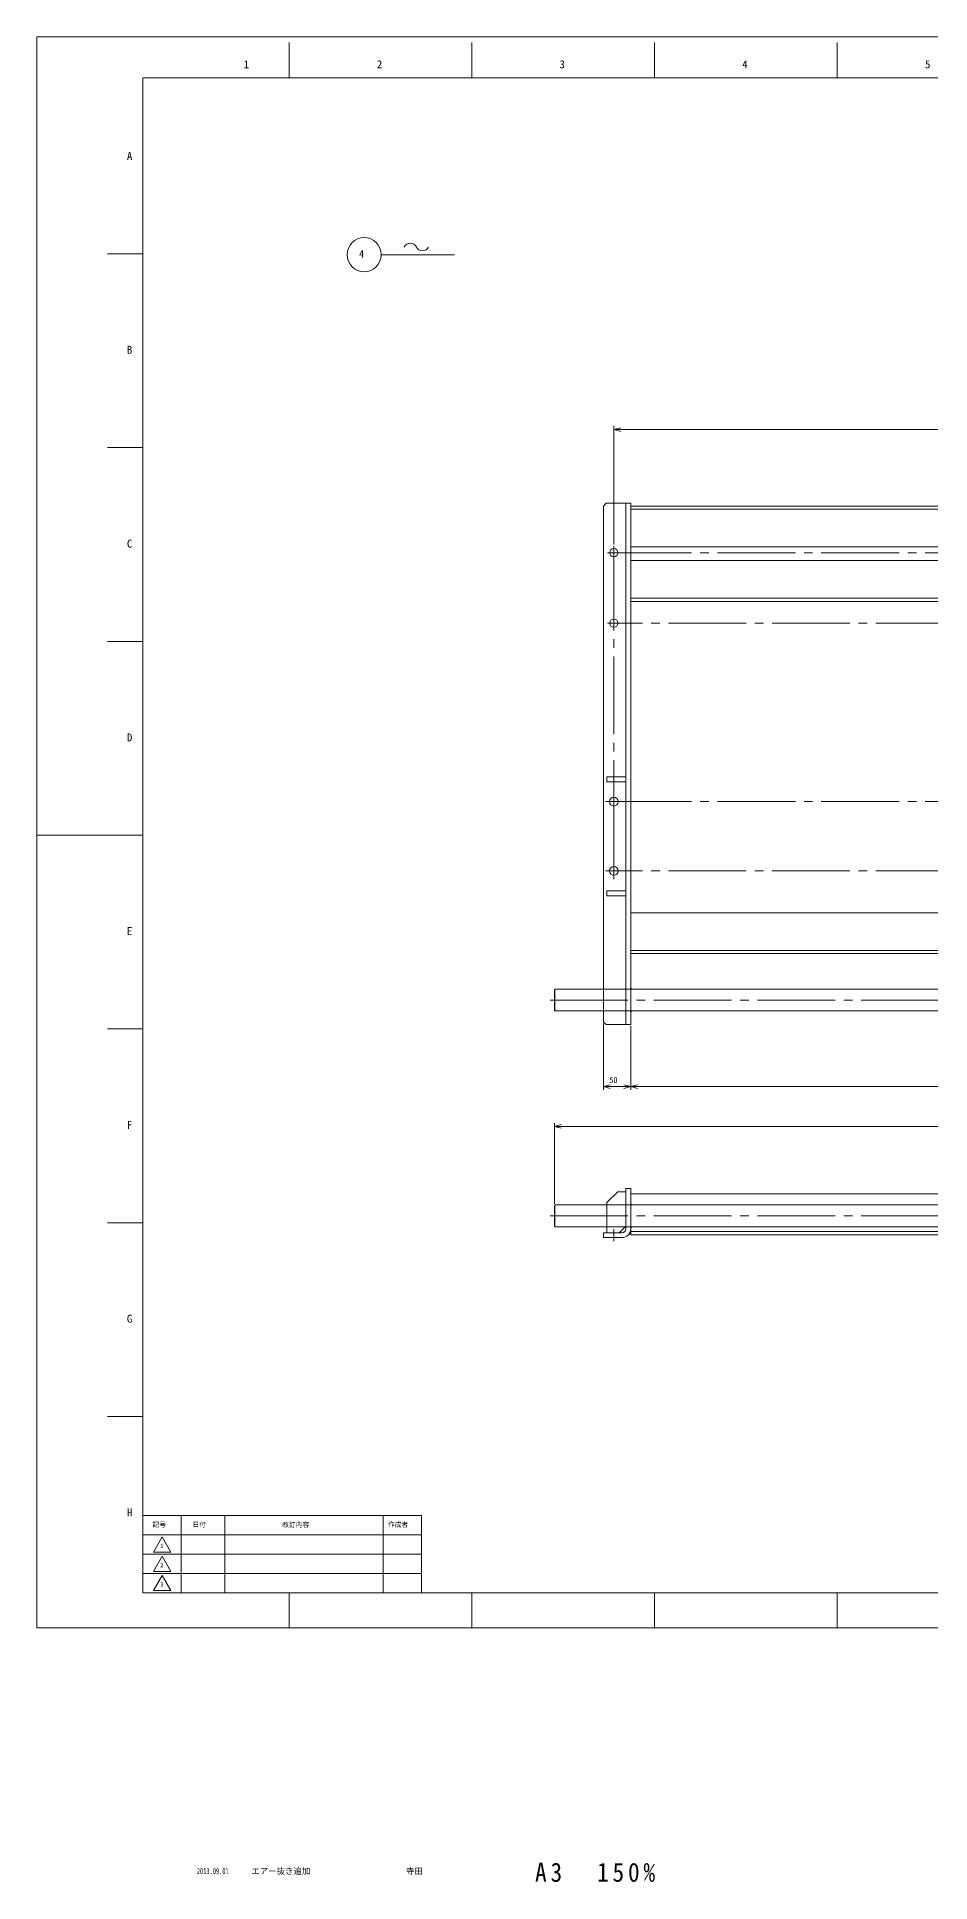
# Model space of a CAD drawing. Units: millimetres at full size. Extents: x -2075 to 2066, y -1911 to 1469.
# Drawn here: x -2075 to -439, y -1911 to 1469 of the extents above; entities that cross this region are included whole.
import ezdxf
from ezdxf.enums import TextEntityAlignment as Align

# ---------------------------------------------------------------- set-up
doc = ezdxf.new("R2010")
doc.units = ezdxf.units.MM
doc.header["$LTSCALE"] = 15.8308
doc.linetypes.add('CHAIN2', pattern=[12, 9, -1, 1, -1])
for name, color, linetype, lineweight in [('0-0_90_FRAME', 2, 'Continuous', 9), ('0-1_91_BLANK', 6, 'Continuous', 9), ('0-2_08_DIM', 3, 'Continuous', 9), ('0-3_05_CENTER', 2, 'CHAIN2', 9), ('0-4_0', 134, 'Continuous', 9), ('0-5_04_HIDDEN', 7, 'Continuous', 9)]:
    doc.layers.add(name, color=color, linetype=linetype, lineweight=lineweight)
doc.layers.add('0-8', color=7, linetype='Continuous')
doc.styles.add('ＭＳ ゴシック', font='')
doc.styles.add('ＭＳ Ｐゴシック', font='')
doc.styles.get('ＭＳ ゴシック').set_extended_font_data('MS Gothic')
doc.styles.get('ＭＳ Ｐゴシック').set_extended_font_data('MS PGothic')

# ---------------------------------------------------------------- blocks, each defined once
blk = doc.blocks.new('p1ba05')
at = {"layer": '0-2_08_DIM'}
for centre, start, end in [((-2.954, 0.285), 24.22764, 155.57578), ((0, 1.621), 204.22764, 335.57578)]:
    blk.add_arc(centre, 1.621, start, end, dxfattribs=at)
blk = doc.blocks.new('A$C67F20274_1_1_1')
at = {"layer": '0-4_0', "color": 3}
blk.add_line((-1, -1), (0, 0), dxfattribs=at)
blk.add_lwpolyline([(0, 0), (-2, 0), (0, -2)], close=True, dxfattribs=at)
blk = doc.blocks.new('A$C4FEB355B_1')
at = {"layer": '0-3_05_CENTER'}
blk.add_line((0, -6.66), (0, 15.66), dxfattribs=at)
at = {"layer": '0-4_0'}
for p, q in [((-31, 90), (-22, 90)), ((-31, 16), (-31, 90)), ((-22, 16), (-22, 90)), ((-15, 9), (19, 9))]:
    blk.add_line(p, q, dxfattribs=at)
for points in [[(-22, 84), (-7, 84), (13, 64), (13, 60)], [(13, 20), (13, 9), (-10, 9), (-22, 21), (-22, 84)], [(19, 9), (19, 0), (-15, 0)]]:
    blk.add_lwpolyline(points, dxfattribs=at)
for radius in [16, 7]:
    blk.add_arc((-15, 16), radius, 180, 270, dxfattribs=at)
at = {"layer": '0-5_04_HIDDEN'}
blk.add_line((13, 60), (13, 20), dxfattribs=at)
blk = doc.blocks.new('AM_BALLOON1')
at = {"layer": '0-2_08_DIM'}
blk.add_circle((0, 0), 5, dxfattribs=at)
blk = doc.blocks.new('_Open30')
at = {"layer": '0-2_08_DIM'}
blk.add_line((0, 0), (-1, 0), dxfattribs=at)
blk.add_lwpolyline([(-1, 0.268), (0, 0), (-1, -0.268)], dxfattribs=at)

msp = doc.modelspace()

# ---------------------------------------------------------------- linework, layer by layer
at = {"layer": '0-0_90_FRAME'}
for p, q in [((-1613.33, 1394.49), (-1613.33, 1459.3)), ((-1278.67, 1394.49), (-1278.67, 1459.3)), ((-944, 1394.49), (-944, 1459.3)), ((-609.33, 1394.49), (-609.33, 1459.3)), ((-1880.98, 1071.81), (-1945.79, 1071.81)), ((-1880.98, 716.83), (-1945.79, 716.83)), ((-1880.98, 361.84), (-1945.79, 361.84)), ((-1880.98, -348.13), (-1945.79, -348.13)), ((-1880.98, -703.12), (-1945.79, -703.12)), ((-1880.98, -1058.1), (-1945.79, -1058.1)), ((-1613.33, -1445.3), (-1613.33, -1380.78)), ((-1278.67, -1445.3), (-1278.67, -1380.78)), ((-944, -1445.3), (-944, -1380.78)), ((-609.33, -1445.3), (-609.33, -1380.78))]:
    msp.add_line(p, q, dxfattribs=at)
at = {"layer": '0-0_90_FRAME', "color": 6}
msp.add_line((-2075.21, 6.85), (-1880.98, 6.85), dxfattribs=at)
at = {"layer": '0-0_90_FRAME', "color": 134}
for p, q in [((-1810.98, -1380.78), (-1810.98, -1239.35)), ((-1730.98, -1380.78), (-1730.98, -1239.35)), ((-1440.98, -1380.78), (-1440.98, -1239.35)), ((-1880.98, -1274.71), (-1370.98, -1274.71)), ((-1880.98, -1310.06), (-1370.98, -1310.06)), ((-1880.98, -1345.42), (-1370.98, -1345.42))]:
    msp.add_line(p, q, dxfattribs=at)
at = {"layer": '0-0_90_FRAME', "color": 6}
msp.add_lwpolyline([(-1880.98, -1380.78), (2000.98, -1380.78), (2000.98, 1394.49), (-1880.98, 1394.49)], close=True, dxfattribs=at)
at = {"layer": '0-0_90_FRAME', "color": 134}
for points in [[(-1880.98, -1380.78), (-1370.98, -1380.78), (-1370.98, -1239.35), (-1880.98, -1239.35)], [(-1861.89, -1306.31), (-1845.98, -1278.75), (-1830.07, -1306.31)], [(-1861.89, -1341.67), (-1845.98, -1314.11), (-1830.07, -1341.67)], [(-1861.89, -1377.02), (-1845.98, -1349.46), (-1830.07, -1377.02)]]:
    msp.add_lwpolyline(points, close=True, dxfattribs=at)
at = {"layer": '0-1_91_BLANK'}
msp.add_lwpolyline([(-2075.21, -1445.3), (2065.79, -1445.3), (2065.79, 1469.3), (-2075.21, 1469.3)], close=True, dxfattribs=at)
at = {"layer": '0-2_08_DIM'}
for p, q in [((-1444.46, 1070.37), (-1310.45, 1070.37)), ((-1018.42, 539.38), (-1018.42, 756.3)), ((-1005.92, 750.05), (921.08, 750.05)), ((-1037.42, -338.26), (-1037.42, -459.88)), ((-987.42, -343.26), (-987.42, -459.88)), ((-987.42, -343.26), (-987.42, -459.88)), ((-999.92, -453.63), (-1024.92, -453.63)), ((-974.92, -453.63), (890.08, -453.63)), ((-1127.42, -668.16), (-1127.42, -520.45)), ((1030.08, -526.7), (-1114.92, -526.7))]:
    msp.add_line(p, q, dxfattribs=at)
at = {"layer": '0-3_05_CENTER'}
for p, q in [((-1030.31, 524.36), (-1006.52, 524.36)), ((-1018.42, 512.46), (-1018.42, 536.25)), ((-1018.42, 524.36), (-1018.42, -58.64)), ((-1018.42, 383.46), (-1018.42, 407.25)), ((-1030.31, 395.36), (-1006.52, 395.36)), ((-1033.48, 68.36), (-1003.36, 68.36)), ((-1018.42, 53.3), (-1018.42, 83.42)), ((-1033.48, -58.64), (-1003.36, -58.64)), ((-1018.42, -73.7), (-1018.42, -43.58)), ((-1135.2, -295.14), (1050.36, -295.14)), ((-1135.2, -690.29), (1050.36, -690.29))]:
    msp.add_line(p, q, dxfattribs=at)
for points in [[(933.58, 395.36), (-1018.42, 395.36), (-1018.42, 524.36), (933.58, 524.36)], [(933.58, -58.64), (-1018.42, -58.64), (-1018.42, 68.36), (933.58, 68.36)]]:
    msp.add_lwpolyline(points, close=True, dxfattribs=at)
at = {"layer": '0-4_0'}
for p, q in [((-996.42, 614.86), (-996.42, -340.14)), ((-987.42, 603.86), (902.58, 603.86)), ((-987.42, 440.86), (902.58, 440.86)), ((-987.42, -204.14), (902.58, -204.14)), ((-1126.42, -275.14), (-1126.42, -315.14)), ((902.58, -275.14), (-987.42, -275.14)), ((902.58, -315.14), (-987.42, -315.14)), ((-1126.42, -670.29), (-1126.42, -710.29)), ((902.58, -670.29), (-987.42, -670.29)), ((902.58, -710.29), (-987.42, -710.29))]:
    msp.add_line(p, q, dxfattribs=at)
msp.add_lwpolyline([(-1037.42, -315.14), (-1037.42, -335.14), (-1032.42, -340.14), (-987.42, -340.14), (-987.42, 614.86), (-1032.42, 614.86), (-1037.42, 609.86), (-1037.42, -275.14)], dxfattribs=at)
for points in [[(-987.42, 609.86), (902.58, 609.86), (902.58, 534.86), (-987.42, 534.86)], [(-987.42, 434.86), (902.58, 434.86), (902.58, 509.86), (-987.42, 509.86)], [(-996.42, 104.86), (-1031.42, 104.86), (-1031.42, 113.86), (-996.42, 113.86)], [(-996.42, -95.14), (-1031.42, -95.14), (-1031.42, -104.14), (-996.42, -104.14)], [(-987.42, -210.14), (902.58, -210.14), (902.58, -135.14), (-987.42, -135.14)], [(-996.42, -275.14), (-996.42, -315.14), (-1126.42, -315.14), (-1127.42, -314.14), (-1127.42, -276.14), (-1126.42, -275.14)], [(-996.42, -670.29), (-996.42, -710.29), (-1126.42, -710.29), (-1127.42, -709.29), (-1127.42, -671.29), (-1126.42, -670.29)], [(-987.42, -650.29), (902.58, -650.29), (902.58, -725.29), (-987.42, -725.29)]]:
    msp.add_lwpolyline(points, close=True, dxfattribs=at)
for centre, radius in [((-1018.42, 524.36), 7.5), ((-1018.42, 395.36), 7.5), ((-1018.42, 68.36), 8), ((-1018.42, -58.64), 8)]:
    msp.add_circle(centre, radius, dxfattribs=at)
at = {"layer": '0-4_0', "color": 3}
msp.add_arc((-987.42, -714.29), 10, 251.79004, 270, dxfattribs=at)
at = {"layer": '0-5_04_HIDDEN'}
for p, q in [((-1037.42, -275.14), (-1037.42, -315.14)), ((-996.42, -275.14), (-987.42, -275.14)), ((-996.42, -315.14), (-987.42, -315.14)), ((-996.42, -670.29), (-987.42, -670.29)), ((-996.42, -710.29), (-987.42, -710.29)), ((-987.42, -719.29), (902.58, -719.29))]:
    msp.add_line(p, q, dxfattribs=at)

# ---------------------------------------------------------------- block references
at = {"layer": '0-2_08_DIM'}
for name, p, xscale, yscale in [('AM_BALLOON1', (-1475.76, 1070.41), 6.25, 6.25), ('p1ba05', (-1369.09, 1077.21), 7.5, 7.5), ('_Open30', (-987.42, -453.63), 12.5, 12.5)]:
    msp.add_blockref(name, p, dxfattribs=dict(at, xscale=xscale, yscale=yscale))
at = {"layer": '0-2_08_DIM', "xscale": 12.5, "yscale": 12.5, "rotation": 180}
for p in [(-1018.42, 750.05), (-1037.42, -453.63), (-987.42, -453.63), (-1127.42, -526.7)]:
    msp.add_blockref('_Open30', p, dxfattribs=at)
at = {"layer": '0-4_0', "rotation": 180}
for p in [(-987.42, -275.14), (-987.42, -670.29), (-987.42, -670.29)]:
    msp.add_blockref('A$C67F20274_1_1_1', p, dxfattribs=at)
at = {"layer": '0-4_0', "xscale": -1}
for name, p in [('A$C67F20274_1_1_1', (-987.42, -315.14)), ('A$C4FEB355B_1', (-1018.42, -730.29)), ('A$C67F20274_1_1_1', (-987.42, -710.29)), ('A$C67F20274_1_1_1', (-987.42, -710.29))]:
    msp.add_blockref(name, p, dxfattribs=at)

# ---------------------------------------------------------------- texts
at = {"layer": '0-0_90_FRAME', "color": 134}
for s, height, style, p in [('1', 14.66, 'ＭＳ ゴシック', (-1696.66, 1407.4)), ('2', 14.66, 'ＭＳ ゴシック', (-1452.67, 1407.4)), ('3', 14.66, 'ＭＳ ゴシック', (-1118, 1407.4)), ('4', 14.66, 'ＭＳ ゴシック', (-783.33, 1407.4)), ('5', 14.66, 'ＭＳ ゴシック', (-448.67, 1407.4)), ('A', 14.66, 'ＭＳ ゴシック', (-1910.42, 1239.3)), ('B', 14.66, 'ＭＳ ゴシック', (-1910.42, 884.32)), ('C', 14.66, 'ＭＳ ゴシック', (-1910.42, 529.33)), ('D', 14.66, 'ＭＳ ゴシック', (-1910.42, 174.35)), ('E', 14.66, 'ＭＳ ゴシック', (-1910.42, -180.64)), ('F', 14.66, 'ＭＳ ゴシック', (-1910.42, -535.62)), ('G', 14.66, 'ＭＳ ゴシック', (-1910.42, -890.61)), ('H', 14.66, 'ＭＳ ゴシック', (-1910.42, -1245.59)), ('日付', 8.798, 'ＭＳ Ｐゴシック', (-1790.15, -1263.03)), ('改訂内容', 8.798, 'ＭＳ Ｐゴシック', (-1625.89, -1263.23)), ('作成者', 8.798, 'ＭＳ Ｐゴシック', (-1432.16, -1263.03)), ('記号', 8.798, 'ＭＳ Ｐゴシック', (-1863.44, -1263.03)), ('1', 7.78, 'ＭＳ ゴシック', (-1849.43, -1301.17)), ('2', 7.78, 'ＭＳ ゴシック', (-1849.43, -1336.53)), ('3', 7.78, 'ＭＳ ゴシック', (-1849.43, -1371.88))]:
    msp.add_text(s, height=height, dxfattribs=dict(at, style=style)).set_placement(p, align=Align.BOTTOM_LEFT)
at = {"layer": '0-0_90_FRAME', "color": 3, "style": 'ＭＳ ゴシック', "width": 0.65}
msp.add_text('2013.09.01', height=11, dxfattribs=at).set_placement((-1782.28, -1899.7), align=Align.BOTTOM_LEFT)
at = {"layer": '0-0_90_FRAME', "color": 3, "style": 'ＭＳ ゴシック'}
for s, p in [('エアー抜き追加', (-1682.32, -1899.7)), ('寺田', (-1399.14, -1899.7))]:
    msp.add_text(s, height=11, dxfattribs=at).set_placement(p, align=Align.BOTTOM_LEFT)
at = {"layer": '0-2_08_DIM', "style": 'ＭＳ ゴシック'}
msp.add_text('50', height=11, dxfattribs=at).set_placement((-1026.7, -450.49), align=Align.BOTTOM_LEFT)
at = {"layer": '0-4_0', "style": 'ＭＳ ゴシック'}
msp.add_text('4', height=13.75, dxfattribs=at).set_placement((-1485.13, 1061.04), align=Align.BOTTOM_LEFT)
at = {"layer": '0-8', "insert": (-1162.8, -1910.96), "char_height": 34.82, "attachment_point": 7, "style": 'ＭＳ ゴシック'}
msp.add_mtext('\\T1.33;\\W0.9;A3\u3000150%', dxfattribs=at)

doc.saveas('drawing.dxf')
